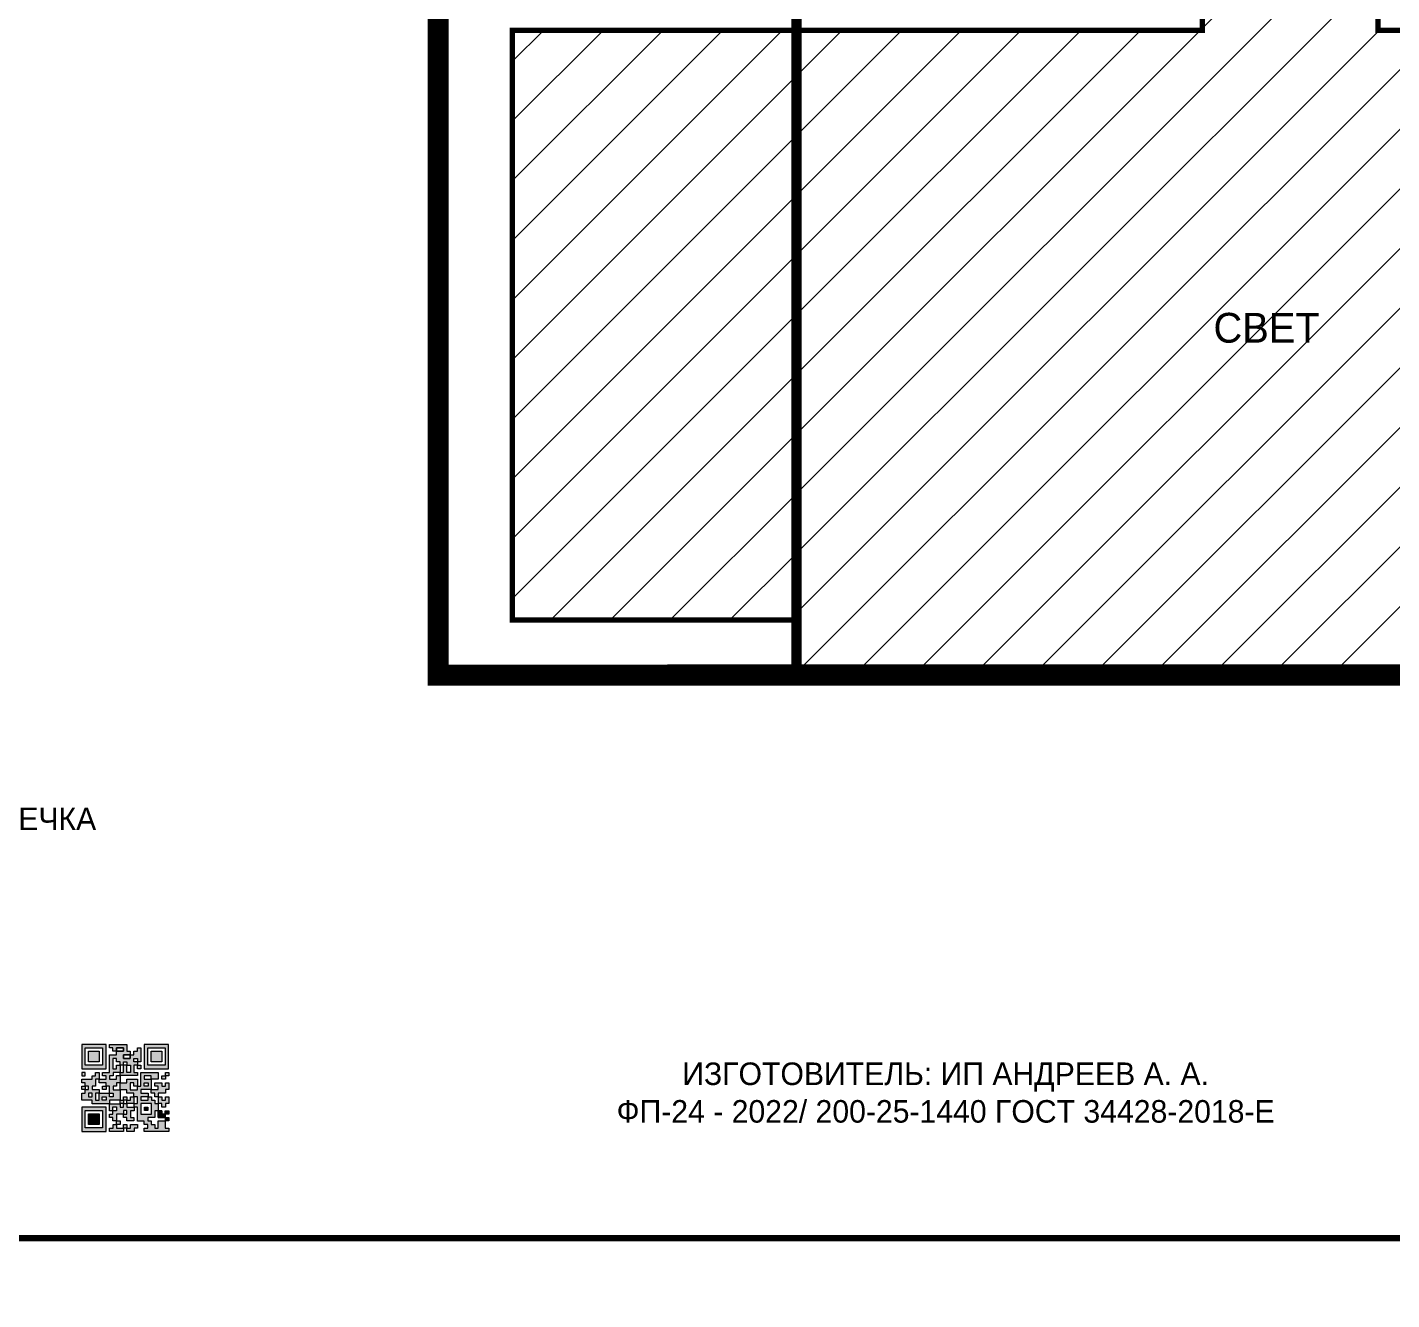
# Model space of a CAD drawing. Header units: millimetres. Extents: x 13114 to 67229, y 22859 to 38520.
# Drawn here: x 22498.3 to 22667.6, y 30889.7 to 31047.7 of the extents above; entities that cross this region are included whole.
import ezdxf

# ---------------------------------------------------------------- set-up
doc = ezdxf.new("R2010")
doc.units = ezdxf.units.MM
doc.styles.add('обычный', font='arial.ttf')
pattern_1 = [(225, (57647.964, 45307.062), (3.70435565, -3.70435565), [])]

# ---------------------------------------------------------------- blocks, each defined once
blk = doc.blocks.new('QR')
at = {"lineweight": 0}
h = blk.add_hatch(color=256, dxfattribs=at)
h.dxf.hatch_style = 1
h.paths.add_polyline_path([(9241.16, 2687.38), (9242.01, 2687.38), (9242.01, 2687.83), (9241.59, 2687.83), (9241.59, 2688.68), (9239.45, 2688.68), (9239.45, 2688.25), (9239.86, 2688.25), (9239.86, 2687.83), (9240.29, 2687.83), (9240.29, 2688.25), (9241.16, 2688.25), (9241.16, 2687.83), (9240.29, 2687.83), (9240.29, 2687.38), (9239.45, 2687.38), (9239.45, 2685.22), (9238.57, 2685.22), (9238.57, 2684.8), (9239.02, 2684.8), (9239.02, 2684.37), (9238.13, 2684.37), (9238.13, 2683.92), (9239.02, 2683.92), (9239.02, 2683.5), (9239.44, 2683.5), (9239.44, 2682.64), (9239.87, 2682.64), (9239.87, 2682.18), (9239.44, 2682.18), (9239.44, 2682.64), (9238.13, 2682.64), (9238.13, 2681.76), (9237.71, 2681.76), (9237.71, 2682.64), (9238.13, 2682.64), (9238.13, 2683.07), (9237.27, 2683.07), (9237.27, 2683.51), (9237.71, 2683.51), (9237.71, 2684.37), (9238.13, 2684.37), (9238.13, 2685.22), (9237.71, 2685.22), (9237.71, 2684.8), (9237.28, 2684.8), (9237.28, 2684.38), (9235.98, 2684.38), (9235.98, 2683.92), (9236.4, 2683.92), (9236.4, 2683.49), (9236.84, 2683.49), (9236.84, 2683.07), (9236.4, 2683.07), (9236.4, 2682.64), (9235.98, 2682.64), (9235.98, 2681.76), (9237.29, 2681.76), (9237.29, 2681.33), (9239.43, 2681.33), (9239.43, 2681.76), (9240.74, 2681.76), (9240.74, 2683.05), (9239.87, 2683.05), (9239.87, 2683.5), (9240.29, 2683.5), (9240.29, 2683.91), (9240.74, 2683.91), (9240.74, 2684.81), (9240.29, 2684.81), (9240.29, 2684.79), (9240.29, 2684.37), (9239.45, 2684.37), (9239.45, 2684.8), (9239.87, 2684.8), (9239.87, 2685.21), (9240.74, 2685.21), (9240.74, 2686.1), (9240.29, 2686.1), (9240.29, 2685.64), (9239.86, 2685.64), (9239.86, 2686.95), (9240.29, 2686.95), (9240.29, 2686.52), (9240.74, 2686.52), (9240.74, 2686.1), (9241.16, 2686.1), (9241.16, 2686.53), (9241.59, 2686.53), (9241.59, 2686.1), (9242.02, 2686.1), (9242.02, 2685.21), (9241.59, 2685.21), (9241.59, 2686.1), (9241.16, 2686.1), (9241.16, 2685.21), (9240.74, 2685.21), (9240.74, 2684.81), (9242.89, 2684.81), (9242.89, 2685.22), (9242.47, 2685.22), (9242.47, 2686.11), (9242.89, 2686.11), (9242.89, 2686.52), (9242.46, 2686.52), (9242.46, 2686.95), (9242.89, 2686.95), (9242.89, 2686.52), (9243.32, 2686.52), (9243.32, 2688.26), (9242.9, 2688.26), (9242.9, 2687.83), (9242.47, 2687.83), (9242.47, 2687.38), (9242.01, 2687.38), (9242.01, 2686.94), (9241.16, 2686.94)])
h.paths.add_polyline_path([(9239.02, 2682.18), (9239.02, 2681.76), (9238.54, 2681.76), (9238.54, 2682.18)], flags=16)
h.paths.add_polyline_path([(9237.27, 2682.65), (9237.27, 2682.19), (9236.83, 2682.19), (9236.83, 2682.65)], flags=16)
h = blk.add_hatch(color=256, dxfattribs=at)
h.dxf.hatch_style = 1
h.paths.add_polyline_path([(9238.15, 2687.83), (9236.83, 2687.83), (9236.83, 2686.52), (9238.15, 2686.52)], flags=0)
h.paths.add_polyline_path([(9239.01, 2685.65), (9239.01, 2688.68), (9235.98, 2688.68), (9235.98, 2685.65)])
h.paths.add_polyline_path([(9236.41, 2686.1), (9236.41, 2688.26), (9238.56, 2688.26), (9238.56, 2686.1)], flags=16)
h.paths.add_polyline_path([(9236.83, 2686.52), (9236.83, 2687.83), (9238.15, 2687.83), (9238.15, 2686.52)], flags=0)
h = blk.add_hatch(color=256, dxfattribs=at)
h.dxf.hatch_style = 1
h.paths.add_polyline_path([(9238.15, 2686.52), (9238.15, 2687.83), (9236.83, 2687.83), (9236.83, 2686.52)])
h.paths.add_polyline_path([(9245.91, 2686.52), (9245.91, 2687.83), (9244.59, 2687.83), (9244.59, 2686.52)], flags=0)
h.paths.add_polyline_path([(9246.77, 2685.65), (9246.77, 2688.68), (9243.74, 2688.68), (9243.74, 2685.65)])
h.paths.add_polyline_path([(9244.17, 2686.1), (9244.17, 2688.26), (9246.32, 2688.26), (9246.32, 2686.1)], flags=16)
h.paths.add_polyline_path([(9244.59, 2686.52), (9244.59, 2687.83), (9245.91, 2687.83), (9245.91, 2686.52)], flags=0)
h = blk.add_hatch(color=256, dxfattribs=at)
h.dxf.hatch_style = 1
h.paths.add_polyline_path([(9240.75, 2681.76), (9240.75, 2681.35), (9241.17, 2681.35), (9241.17, 2681.76)])
h.paths.add_polyline_path([(9241.6, 2682.18), (9241.17, 2682.18), (9241.17, 2681.76), (9241.6, 2681.76)])
h.paths.add_polyline_path([(9242.47, 2681.34), (9242.47, 2682.19), (9242.02, 2682.19), (9242.02, 2681.76), (9241.6, 2681.76), (9241.6, 2681.34)])
h.paths.add_polyline_path([(9239.87, 2678.3), (9239.44, 2678.3), (9239.44, 2677.89), (9241.17, 2677.89), (9241.17, 2678.3), (9240.28, 2678.3), (9240.28, 2678.73), (9239.87, 2678.73)])
h.paths.add_polyline_path([(9240.75, 2678.73), (9240.75, 2679.19), (9240.28, 2679.19), (9240.28, 2678.73)])
h.paths.add_polyline_path([(9241.6, 2678.73), (9241.17, 2678.73), (9241.17, 2678.3), (9241.6, 2678.3)])
h.paths.add_polyline_path([(9242.02, 2678.3), (9241.6, 2678.3), (9241.6, 2677.89), (9242.48, 2677.89), (9242.48, 2678.31), (9242.9, 2678.31), (9242.9, 2678.73), (9242.02, 2678.73)])
h.paths.add_polyline_path([(9246.36, 2684.37), (9246.36, 2684.79), (9245.93, 2684.79), (9245.93, 2684.37)])
h.paths.add_polyline_path([(9246.78, 2685.2), (9246.36, 2685.2), (9246.36, 2684.79), (9246.78, 2684.79)])
h.paths.add_polyline_path([(9245.91, 2687.83), (9244.59, 2687.83), (9244.59, 2686.52), (9245.91, 2686.52)])
h = blk.add_hatch(color=256, dxfattribs=at)
h.dxf.hatch_style = 1
h.paths.add_polyline_path([(9243.32, 2686.11), (9242.89, 2686.11), (9242.89, 2685.64), (9243.32, 2685.64)])
h.paths.add_polyline_path([(9239.02, 2683.07), (9239.02, 2683.5), (9238.56, 2683.5), (9238.56, 2683.07)])
h.paths.add_polyline_path([(9236.4, 2684.8), (9236.4, 2685.22), (9235.98, 2685.22), (9235.98, 2684.8)])
h.paths.add_polyline_path([(9236.4, 2683.07), (9236.4, 2683.49), (9235.98, 2683.49), (9235.98, 2683.07)])
h = blk.add_hatch(color=256, dxfattribs=at)
h.dxf.hatch_style = 1
h.paths.add_polyline_path([(9243.32, 2682.64), (9243.32, 2683.07), (9244.62, 2683.07), (9244.62, 2684.37), (9243.74, 2684.37), (9243.74, 2684.8), (9244.62, 2684.8), (9244.62, 2684.37), (9245.48, 2684.37), (9245.48, 2685.22), (9243.32, 2685.22), (9243.32, 2683.5), (9242.89, 2683.5), (9242.89, 2683.06), (9242.01, 2683.06), (9242.01, 2683.91), (9242.47, 2683.91), (9242.47, 2683.5), (9242.89, 2683.5), (9242.89, 2684.38), (9241.59, 2684.38), (9241.59, 2683.91), (9240.74, 2683.91), (9240.74, 2683.05), (9241.59, 2683.05), (9241.59, 2682.64), (9242.47, 2682.64), (9242.47, 2682.19), (9242.91, 2682.19), (9242.91, 2681.34), (9242.48, 2681.34), (9242.48, 2680.91), (9242.91, 2680.91), (9242.91, 2679.17), (9243.75, 2679.17), (9243.75, 2678.73), (9244.2, 2678.73), (9244.2, 2678.3), (9243.75, 2678.3), (9243.75, 2677.88), (9246.78, 2677.88), (9246.78, 2678.3), (9246.35, 2678.3), (9246.35, 2679.19), (9245.48, 2679.19), (9245.48, 2678.31), (9245.05, 2678.31), (9245.05, 2678.73), (9244.62, 2678.73), (9244.62, 2679.19), (9244.2, 2679.19), (9244.2, 2679.61), (9245.05, 2679.61), (9245.05, 2680.46), (9245.48, 2680.46), (9245.48, 2681.34), (9245.04, 2681.34), (9245.04, 2681.76), (9244.63, 2681.76), (9244.63, 2682.19), (9244.21, 2682.19), (9244.21, 2681.76), (9243.32, 2681.76), (9243.32, 2682.19), (9244.21, 2682.19), (9244.21, 2682.64)])
h.paths.add_polyline_path([(9243.75, 2683.49), (9243.75, 2683.92), (9244.21, 2683.92), (9244.21, 2683.49)], flags=16)
h.paths.add_polyline_path([(9243.32, 2681.34), (9244.63, 2681.34), (9244.63, 2680.04), (9243.32, 2680.04)], flags=16)
h.paths.add_polyline_path([(9243.76, 2680.89), (9244.18, 2680.89), (9244.18, 2680.48), (9243.76, 2680.48)], flags=0)
h = blk.add_hatch(color=256, dxfattribs=at)
h.dxf.hatch_style = 1
h.paths.add_polyline_path([(9246.36, 2683.07), (9246.78, 2683.07), (9246.78, 2683.92), (9246.36, 2683.92), (9246.36, 2683.49), (9245.92, 2683.49), (9245.92, 2683.92), (9245.06, 2683.92), (9245.06, 2683.49), (9245.48, 2683.49), (9245.48, 2683.07), (9244.62, 2683.07), (9244.62, 2682.65), (9245.05, 2682.65), (9245.05, 2682.18), (9245.48, 2682.18), (9245.48, 2682.65), (9246.36, 2682.65)])
h.paths.add_polyline_path([(9246.78, 2682.18), (9246.36, 2682.18), (9246.36, 2681.75), (9245.92, 2681.75), (9245.92, 2682.18), (9245.48, 2682.18), (9245.48, 2681.34), (9245.48, 2681.34), (9245.94, 2681.34), (9245.94, 2680.91), (9246.36, 2680.91), (9246.36, 2681.34), (9246.78, 2681.34)])
h = blk.add_hatch(color=256, dxfattribs=at)
h.dxf.hatch_style = 1
h.paths.add_polyline_path([(9235.98, 2680.9), (9235.98, 2677.86), (9239.02, 2677.86), (9239.02, 2680.9)])
h.paths.add_polyline_path([(9238.57, 2680.48), (9238.57, 2678.32), (9236.41, 2678.32), (9236.41, 2680.48)], flags=16)
h.paths.add_polyline_path([(9238.15, 2680.05), (9238.15, 2678.74), (9236.83, 2678.74), (9236.83, 2680.05)], flags=0)
h = blk.add_hatch(color=256, dxfattribs=at)
h.dxf.hatch_style = 1
h.paths.add_polyline_path([(9242.02, 2680.46), (9242.48, 2680.46), (9242.48, 2680.91), (9241.58, 2680.91), (9241.58, 2681.35), (9241.17, 2681.35), (9241.17, 2680.91), (9240.75, 2680.91), (9240.75, 2681.33), (9239.43, 2681.33), (9239.43, 2680.46), (9239.86, 2680.46), (9239.86, 2680.92), (9240.3, 2680.92), (9240.3, 2680.46), (9239.86, 2680.46), (9239.86, 2680.04), (9239.44, 2680.04), (9239.44, 2679.62), (9239.86, 2679.62), (9239.86, 2679.19), (9240.29, 2679.19), (9240.29, 2680.03), (9241.18, 2680.03), (9241.18, 2680.47), (9241.6, 2680.47), (9241.6, 2680.03), (9241.18, 2680.03), (9241.18, 2679.61), (9241.6, 2679.61), (9241.6, 2679.19), (9242.47, 2679.19), (9242.47, 2679.6), (9242.02, 2679.6)])
h = blk.add_hatch(color=256, dxfattribs=at)
h.dxf.hatch_style = 1
h.paths.add_polyline_path([(9244.18, 2680.48), (9244.18, 2680.89), (9243.76, 2680.89), (9243.76, 2680.48)])
h = blk.add_hatch(color=256, dxfattribs=at)
h.dxf.hatch_style = 1
h.paths.add_polyline_path([(9238.15, 2680.05), (9236.83, 2680.05), (9236.83, 2678.74), (9238.15, 2678.74)])
h = blk.add_hatch(color=256, dxfattribs=at)
h.dxf.hatch_style = 1
h.paths.add_polyline_path([(9245.93, 2680.04), (9245.93, 2680.46), (9245.48, 2680.46), (9245.48, 2679.62), (9246.35, 2679.62), (9246.35, 2680.04)])
h.paths.add_polyline_path([(9246.78, 2680.04), (9246.78, 2680.46), (9246.35, 2680.46), (9246.35, 2680.04)])
h.paths.add_polyline_path([(9246.78, 2679.18), (9246.78, 2679.62), (9246.35, 2679.62), (9246.35, 2679.18)])
for points in [[(9237.71, 2685.22), (9238.13, 2685.22), (9238.13, 2684.37), (9237.71, 2684.37), (9237.71, 2683.51), (9237.27, 2683.51), (9237.27, 2683.07), (9238.13, 2683.07), (9238.13, 2682.64), (9237.71, 2682.64), (9237.71, 2681.76), (9238.13, 2681.76), (9238.13, 2682.64), (9239.44, 2682.64), (9239.44, 2683.5), (9239.02, 2683.5), (9239.02, 2683.07), (9238.56, 2683.07), (9238.56, 2683.5), (9239.02, 2683.5), (9239.02, 2683.92), (9238.13, 2683.92), (9238.13, 2684.37), (9239.02, 2684.37), (9239.02, 2684.8), (9238.57, 2684.8), (9238.57, 2685.22), (9239.45, 2685.22), (9239.45, 2687.38), (9240.29, 2687.38), (9240.29, 2687.83), (9239.86, 2687.83), (9239.86, 2688.25), (9239.45, 2688.25), (9239.45, 2688.68), (9241.59, 2688.68), (9241.59, 2687.83), (9242.01, 2687.83), (9242.01, 2687.38), (9242.47, 2687.38), (9242.47, 2687.83), (9242.9, 2687.83), (9242.9, 2688.26), (9243.32, 2688.26), (9243.32, 2686.52), (9242.89, 2686.52), (9242.89, 2686.11), (9243.32, 2686.11), (9243.32, 2685.64), (9242.89, 2685.64), (9242.89, 2686.11), (9242.47, 2686.11), (9242.47, 2685.22), (9242.89, 2685.22), (9242.89, 2684.81), (9240.74, 2684.81), (9240.74, 2683.91), (9241.59, 2683.91), (9241.59, 2684.38), (9242.89, 2684.38), (9242.89, 2683.5), (9242.47, 2683.5), (9242.47, 2683.91), (9242.01, 2683.91), (9242.01, 2683.06), (9242.89, 2683.06), (9242.89, 2683.5), (9243.32, 2683.5), (9243.32, 2685.22), (9245.48, 2685.22), (9245.48, 2684.37), (9244.62, 2684.37), (9244.62, 2683.07), (9245.48, 2683.07), (9245.48, 2683.49), (9245.06, 2683.49), (9245.06, 2683.92), (9245.92, 2683.92), (9245.92, 2683.49), (9246.36, 2683.49), (9246.36, 2683.92), (9246.78, 2683.92), (9246.78, 2683.07), (9246.36, 2683.07), (9246.36, 2682.65), (9245.48, 2682.65), (9245.48, 2682.18), (9245.92, 2682.18), (9245.92, 2681.75), (9246.36, 2681.75), (9246.36, 2682.18), (9246.78, 2682.18), (9246.78, 2681.34), (9246.36, 2681.34), (9246.36, 2680.91), (9245.94, 2680.91), (9245.94, 2681.34), (9245.48, 2681.34), (9245.48, 2680.46), (9245.93, 2680.46), (9245.93, 2680.04), (9246.35, 2680.04), (9246.35, 2680.46), (9246.78, 2680.46), (9246.78, 2680.04), (9246.78, 2680.04), (9246.35, 2680.04), (9246.35, 2679.62), (9246.78, 2679.62), (9246.78, 2679.18), (9246.35, 2679.18), (9246.35, 2678.3), (9246.78, 2678.3), (9246.78, 2677.88), (9243.75, 2677.88), (9243.75, 2678.3), (9244.2, 2678.3), (9244.2, 2678.73), (9243.75, 2678.73), (9243.75, 2679.17), (9242.91, 2679.17), (9242.91, 2680.91), (9242.48, 2680.91), (9242.48, 2680.46), (9242.02, 2680.46), (9242.02, 2679.6), (9242.47, 2679.6), (9242.47, 2679.19), (9241.6, 2679.19), (9241.6, 2679.61), (9241.18, 2679.61), (9241.18, 2680.03), (9240.29, 2680.03), (9240.29, 2679.19), (9240.75, 2679.19), (9240.75, 2678.73), (9240.28, 2678.73), (9240.28, 2678.3), (9241.17, 2678.3), (9241.17, 2678.73), (9241.6, 2678.73), (9241.6, 2678.3), (9242.02, 2678.3), (9242.02, 2678.73), (9242.9, 2678.73), (9242.9, 2678.31), (9242.48, 2678.31), (9242.48, 2677.89), (9241.6, 2677.89), (9241.6, 2678.3), (9241.17, 2678.3), (9241.17, 2677.89), (9239.44, 2677.89), (9239.44, 2678.3), (9239.87, 2678.3), (9239.87, 2678.73), (9240.28, 2678.73), (9240.28, 2679.19), (9240.29, 2679.19), (9239.86, 2679.19), (9239.86, 2679.62), (9239.44, 2679.62), (9239.44, 2680.04), (9239.86, 2680.04), (9239.86, 2680.46), (9239.43, 2680.46), (9239.43, 2681.33), (9237.29, 2681.33), (9237.29, 2681.76), (9235.98, 2681.76), (9235.98, 2682.64), (9236.4, 2682.64), (9236.4, 2683.07), (9235.98, 2683.07), (9235.98, 2683.49), (9236.4, 2683.49), (9236.4, 2683.92), (9235.98, 2683.92), (9235.98, 2684.38), (9237.28, 2684.38), (9237.28, 2684.8), (9237.71, 2684.8), (9237.71, 2685.22), (9237.92, 2685.22)], [(9240.74, 2686.1), (9240.74, 2686.52), (9240.29, 2686.52), (9240.29, 2686.95), (9239.86, 2686.95), (9239.86, 2685.64), (9240.29, 2685.64), (9240.29, 2686.1), (9240.74, 2686.1), (9240.74, 2686.52)], [(9240.74, 2685.21), (9239.87, 2685.21), (9239.87, 2684.8), (9239.45, 2684.8), (9239.45, 2684.37), (9240.29, 2684.37), (9240.29, 2684.79), (9240.29, 2684.81), (9240.74, 2684.81), (9240.74, 2685.21), (9239.87, 2685.21)], [(9244.62, 2684.37), (9244.62, 2684.8), (9243.74, 2684.8), (9243.74, 2684.37), (9244.62, 2684.37)], [(9240.74, 2683.05), (9240.74, 2681.76), (9239.43, 2681.76), (9239.43, 2681.33), (9240.75, 2681.33), (9240.75, 2681.35), (9240.75, 2680.91), (9241.17, 2680.91), (9241.17, 2681.35), (9241.58, 2681.35), (9241.58, 2680.91), (9242.48, 2680.91), (9242.48, 2681.34), (9242.91, 2681.34), (9242.91, 2682.19), (9242.47, 2682.19), (9242.47, 2682.64), (9241.59, 2682.64), (9241.59, 2683.05), (9240.74, 2683.05)], [(9240.74, 2683.91), (9240.29, 2683.91), (9240.29, 2683.5), (9239.87, 2683.5), (9239.87, 2683.05), (9240.74, 2683.05), (9240.74, 2683.91)], [(9244.62, 2683.07), (9243.32, 2683.07), (9243.32, 2682.64), (9244.21, 2682.64), (9244.21, 2682.19), (9243.32, 2682.19), (9243.32, 2681.76), (9244.21, 2681.76), (9244.21, 2682.19), (9244.63, 2682.19), (9244.63, 2681.76), (9245.04, 2681.76), (9245.04, 2681.34), (9245.48, 2681.34)], [(9245.48, 2682.18), (9245.05, 2682.18), (9245.05, 2682.65), (9244.62, 2682.65), (9244.62, 2683.07)], [(9239.86, 2680.46), (9239.86, 2680.92), (9240.3, 2680.92), (9240.3, 2680.46), (9239.86, 2680.46)], [(9241.6, 2681.76), (9242.02, 2681.76), (9242.02, 2682.19), (9242.47, 2682.19), (9242.47, 2681.34), (9241.6, 2681.34), (9241.6, 2681.76)], [(9245.48, 2682.18), (9245.48, 2681.34)], [(9245.48, 2680.46), (9245.05, 2680.46), (9245.05, 2679.61), (9244.2, 2679.61), (9244.2, 2679.19), (9244.62, 2679.19), (9244.62, 2678.73), (9245.05, 2678.73), (9245.05, 2678.31), (9245.48, 2678.31), (9245.48, 2679.19), (9246.35, 2679.19), (9246.35, 2679.07)], [(9246.35, 2679.62), (9245.48, 2679.62), (9245.48, 2680.46)], [(9245.48, 2680.46), (9245.48, 2679.62), (9246.35, 2679.62), (9246.35, 2680.04), (9245.93, 2680.04), (9245.93, 2680.46), (9245.48, 2680.46), (9245.48, 2679.62)], [(9246.35, 2679.62), (9246.35, 2679.18)]]:
    blk.add_lwpolyline(points, dxfattribs=at)
for points in [[(9235.98, 2685.65), (9239.01, 2685.65), (9239.01, 2688.68), (9235.98, 2688.68)], [(9236.41, 2688.26), (9238.56, 2688.26), (9238.56, 2686.1), (9236.41, 2686.1)], [(9236.83, 2687.83), (9238.15, 2687.83), (9238.15, 2686.52), (9236.83, 2686.52)], [(9240.29, 2687.83), (9241.16, 2687.83), (9241.16, 2688.25), (9240.29, 2688.25)], [(9240.29, 2688.25), (9241.16, 2688.25), (9241.16, 2687.83), (9240.29, 2687.83)], [(9242.01, 2687.38), (9241.16, 2687.38), (9241.16, 2686.94), (9242.01, 2686.94)], [(9241.16, 2687.38), (9242.01, 2687.38), (9242.01, 2686.94), (9241.16, 2686.94)], [(9243.74, 2685.65), (9246.77, 2685.65), (9246.77, 2688.68), (9243.74, 2688.68)], [(9244.17, 2688.26), (9246.32, 2688.26), (9246.32, 2686.1), (9244.17, 2686.1)], [(9244.59, 2687.83), (9245.91, 2687.83), (9245.91, 2686.52), (9244.59, 2686.52)], [(9241.16, 2686.1), (9240.74, 2686.1), (9240.74, 2685.21), (9241.16, 2685.21)], [(9241.16, 2686.53), (9241.59, 2686.53), (9241.59, 2686.1), (9241.16, 2686.1)], [(9241.59, 2686.1), (9242.02, 2686.1), (9242.02, 2685.21), (9241.59, 2685.21)], [(9242.89, 2686.52), (9242.46, 2686.52), (9242.46, 2686.95), (9242.89, 2686.95)], [(9235.98, 2684.8), (9236.4, 2684.8), (9236.4, 2685.22), (9235.98, 2685.22)], [(9245.93, 2684.79), (9246.36, 2684.79), (9246.36, 2684.37), (9245.93, 2684.37)], [(9246.36, 2685.2), (9246.78, 2685.2), (9246.78, 2684.79), (9246.36, 2684.79)], [(9236.4, 2683.07), (9236.84, 2683.07), (9236.84, 2683.49), (9236.4, 2683.49)], [(9236.83, 2682.19), (9237.27, 2682.19), (9237.27, 2682.65), (9236.83, 2682.65)], [(9239.44, 2682.64), (9239.87, 2682.64), (9239.87, 2682.18), (9239.44, 2682.18)], [(9243.75, 2683.92), (9244.21, 2683.92), (9244.21, 2683.49), (9243.75, 2683.49)], [(9235.98, 2677.86), (9239.02, 2677.86), (9239.02, 2680.9), (9235.98, 2680.9)], [(9238.54, 2682.18), (9239.02, 2682.18), (9239.02, 2681.76), (9238.54, 2681.76)], [(9240.75, 2681.76), (9241.17, 2681.76), (9241.17, 2681.35), (9240.75, 2681.35)], [(9241.17, 2682.18), (9241.6, 2682.18), (9241.6, 2681.76), (9241.17, 2681.76)], [(9243.32, 2680.04), (9244.63, 2680.04), (9244.63, 2681.34), (9243.32, 2681.34)], [(9243.76, 2680.89), (9244.18, 2680.89), (9244.18, 2680.48), (9243.76, 2680.48)], [(9236.41, 2680.48), (9238.57, 2680.48), (9238.57, 2678.32), (9236.41, 2678.32)], [(9236.83, 2680.05), (9238.15, 2680.05), (9238.15, 2678.74), (9236.83, 2678.74)], [(9241.18, 2680.03), (9241.6, 2680.03), (9241.6, 2680.47), (9241.18, 2680.47)]]:
    blk.add_lwpolyline(points, close=True, dxfattribs=at)

msp = doc.modelspace()

# ---------------------------------------------------------------- hatches: boundary and pattern name
at = {"lineweight": 0}
h = msp.add_hatch(dxfattribs=at)
h.set_pattern_fill('ANSI31', color=256, scale=1.65, angle=180)
h.set_pattern_definition(pattern_1)
h.paths.add_polyline_path([(22750.88, 31047.35), (22682.62, 31047.35), (22682.62, 31078.11), (22671.84, 31078.11), (22671.84, 31047.35), (22665.91, 31047.35), (22665.91, 31081.03), (22664.88, 31081.03), (22664.86, 31070.52), (22659.93, 31070.52), (22659.93, 31081.03), (22657.64, 31081.03), (22657.64, 31070.52), (22652.71, 31070.52), (22652.71, 31081.03), (22651.62, 31081.03), (22651.62, 31082.12), (22648.92, 31082.12), (22644.09, 31082.12), (22644.09, 31047.35), (22593.87, 31047.35), (22593.87, 30967.28), (22867.96, 30967.5), (22867.96, 30973.13), (22868.37, 30973.13), (22868.37, 31089.47), (22728.05, 31089.47), (22728.05, 31086.49), (22736.12, 31086.49), (22736.12, 31085.08), (22746.16, 31085.08), (22746.16, 31080.15), (22736.12, 31080.15), (22736.12, 31078.92), (22750.88, 31078.92)])
h.paths.add_polyline_path([(22827.49, 31008.39), (22827.49, 31029.62), (22846.02, 31029.62), (22846.02, 31036.8), (22851.37, 31036.8), (22851.37, 31029.62), (22853.73, 31029.62), (22853.73, 31008.39), (22843.47, 31008.39), (22843.47, 31008.26), (22842.03, 31008.26), (22840.59, 31008.26), (22839.15, 31008.26), (22837.71, 31008.26), (22836.28, 31008.26), (22834.84, 31008.26), (22834.84, 31008.39)], flags=16)
h.paths.add_polyline_path([(22846.02, 31029.61), (22846.02, 31031.05), (22846.02, 31032.48), (22846.02, 31033.92), (22846.02, 31035.36), (22846.02, 31036.8), (22851.37, 31036.8), (22851.37, 31035.36), (22851.37, 31033.92), (22851.37, 31032.48), (22851.37, 31031.05), (22851.37, 31029.61)], flags=0)
h.paths.add_polyline_path([(22735.99, 31034.77), (22720.6, 31034.77), (22720.6, 31026.17), (22735.99, 31026.17)], flags=24)
h = msp.add_hatch(dxfattribs=at)
h.set_pattern_fill('ANSI31', color=256, scale=1.65, angle=180)
h.set_pattern_definition(pattern_1)
h.paths.add_polyline_path([(22558.46, 30974.13), (22593.73, 30974.13), (22593.73, 31047.35), (22558.46, 31047.35)])
h.paths.add_polyline_path([(22567.28, 31007.3), (22582.67, 31007.3), (22582.67, 31015.89), (22567.28, 31015.89)], flags=24)

# ---------------------------------------------------------------- linework, layer by layer
at = {"color": 1, "lineweight": 100}
for points in [[(22483.53, 31292.37), (23083.53, 31292.37), (23083.53, 30897.37), (22483.53, 30897.37)], [(22483.53, 30897.37), (23083.53, 30897.37), (23083.53, 30502.37), (22483.53, 30502.37)]]:
    msp.add_lwpolyline(points, close=True, dxfattribs=at)
at = {"lineweight": 0}
for points, const_width in [([(22651.62, 31082.12), (22644.09, 31082.12), (22644.09, 31047.35), (22593.87, 31047.35)], 0.66), ([(22869.68, 30967.31), (22549.26, 30967.28), (22549.26, 31077.46)], 2.64), ([(22549.26, 31077.46), (22549.26, 30967.28), (22593.73, 30967.28), (22593.73, 31078.35)], 1.32), ([(22593.87, 31047.35), (22558.46, 31047.35), (22558.46, 30974.13), (22593.81, 30974.13)], 0.66)]:
    msp.add_lwpolyline(points, dxfattribs=dict(at, const_width=const_width))
for points in [[(22651.62, 31081.03), (22651.62, 31082.12), (22644.09, 31082.12), (22651.62, 31082.12), (22651.62, 31082.12), (22644.09, 31082.12), (22644.09, 31047.35), (22593.87, 31047.35), (22593.87, 30967.28)], [(22558.46, 31047.35), (22558.46, 30974.13), (22593.81, 30974.13), (22593.87, 31047.35), (22558.46, 31047.35), (22558.46, 31040.36)]]:
    msp.add_lwpolyline(points, dxfattribs=at)
msp.add_lwpolyline([(22728.05, 31080.36, 0.66, 0.66, 0), (22728.05, 31078.92, 0.66, 0.66, 0), (22750.88, 31078.92, 0.66, 0.66, 0), (22750.88, 31047.35, 0.66, 0.66, 0), (22682.62, 31047.35, 0.66, 0.66, 0), (22682.62, 31078.11, 0.66, 0.66, 0), (22671.84, 31078.11, 0.66, 0.66, 0), (22671.84, 31047.35, 0.66, 0.66, 0), (22665.91, 31047.35, 0.66, 0.66, 0), (22665.91, 31081.03, 0.66, 0.66, 0), (22664.88, 31081.03, 0.66, 0.66, 0)], format="xyseb", dxfattribs=at)

# ---------------------------------------------------------------- block references
at = {"color": 22, "lineweight": 100, "true_color": 0xbb1e10}
msp.add_blockref('QR', (13269.04, 28232.75), dxfattribs=at)

# ---------------------------------------------------------------- texts
at = {"lineweight": 0, "attachment_point": 5, "style": 'обычный'}
for s, insert, char_height, width in [('\\pi-11.088,l11.088,t11.088;{\\fProxima Nova Rg|b0|i0|c204|p2;СВЕТ\\H1.1997x; }', (22652.07, 31010.38), 3.696, 167.1758), ('\\pi-8.4,l8.4,t8.4;{\\fProxima Nova Rg|b0|i0|c204|p2;АПТЕЧКА\\H1.1667x; }', (22498.25, 30949.44), 2.8, 126.6484), ('\\pi-8.4,l8.4,t8.4;{\\fProxima Nova Rg|b0|i0|c204|p2;ИЗГОТОВИТЕЛЬ: ИП АНДРЕЕВ А. А.\\fProxima Nova Rg|b0|i0|c0|p2; \\fProxima Nova Rg|b0|i0|c204|p2;\\PФП-24 - 2022/ 200-25-1440 ГОСТ 34428-2018-Е}', (22612.24, 30915.44), 2.8, 191.3484)]:
    msp.add_mtext(s, dxfattribs=dict(at, insert=insert, char_height=char_height, width=width))

doc.saveas('drawing.dxf')
